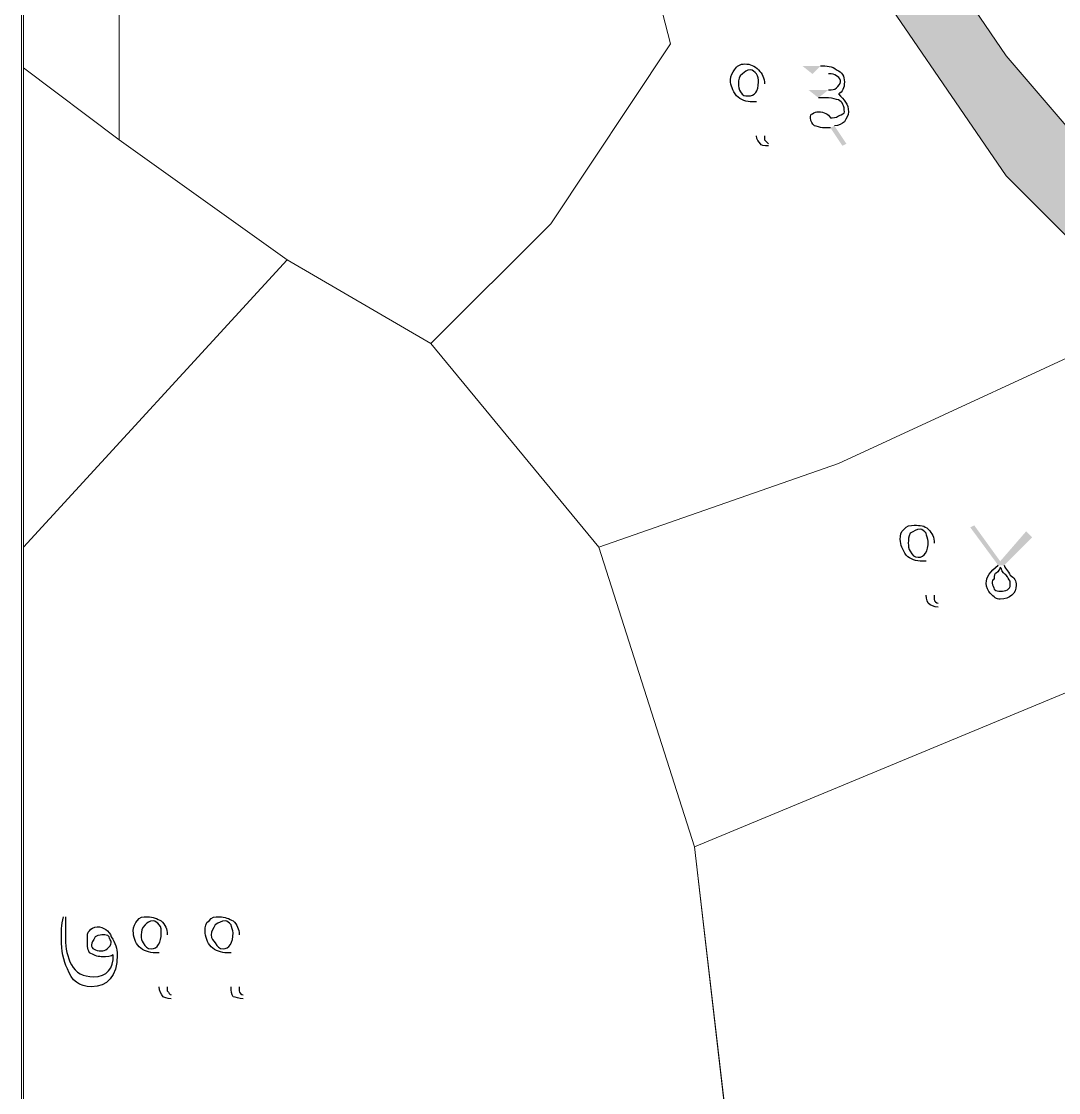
# Model space of a CAD drawing. Header units: metres. Extents: x 345912 to 349030, y 3061206 to 3061792.
# Drawn here: x 346742.03 to 346768.41, y 3061444.41 to 3061471.65 of the extents above; entities that cross this region are included whole.
import ezdxf

# ---------------------------------------------------------------- set-up
doc = ezdxf.new("R2010")
doc.units = ezdxf.units.M
doc.header["$MEASUREMENT"] = 0
doc.layers.add('PDF4_Geometry', color=7, linetype='Continuous')
doc.layers.add('PDF4_Solid Fills', color=7, linetype='Continuous')

msp = doc.modelspace()

# ---------------------------------------------------------------- hatches: boundary and pattern name
at = {"layer": 'PDF4_Solid Fills', "true_color": 0xc3c3c3, "transparency": 33554531}
h = msp.add_hatch(color=9, dxfattribs=at)
h.paths.add_polyline_path([(346861.86867, 3061355.56042), (346855.77267, 3061355.25562), (346854.85827, 3061364.39962), (346853.94387, 3061369.58122), (346859.73507, 3061370.80042), (346860.03987, 3061370.80042), (346860.95427, 3061365.61882), (346861.25907, 3061361.65642)], flags=0)
h.paths.add_polyline_path([(346864.00227, 3061332.39562), (346857.60147, 3061332.09083), (346856.68707, 3061342.14922), (346863.08787, 3061342.14922)], flags=0)
h.paths.add_polyline_path([(346838.09427, 3061366.83802), (346831.99827, 3061365.61882), (346831.08387, 3061365.31402), (346823.46387, 3061364.09482), (346814.01507, 3061362.26602), (346813.71028, 3061362.26602), (346791.45988, 3061357.99882), (346792.37427, 3061364.09482), (346811.27187, 3061367.75243), (346820.72067, 3061369.27642), (346829.55987, 3061371.10522), (346838.70387, 3061372.62922)], flags=0)
h.paths.add_polyline_path([(346867.65987, 3061372.32442), (346864.30707, 3061371.71482), (346864.30707, 3061372.01962), (346864.00227, 3061374.76282), (346867.35507, 3061375.37243)], flags=0)
h.paths.add_polyline_path([(346853.94387, 3061369.58122), (346845.71427, 3061368.05722), (346845.40947, 3061368.05722), (346845.10467, 3061368.05722), (346844.49507, 3061367.75243), (346838.09427, 3061366.83802), (346838.70387, 3061372.62922), (346849.06707, 3061374.76282), (346849.37187, 3061374.76282), (346849.67667, 3061375.06762), (346849.98147, 3061375.06762), (346850.28627, 3061375.06762), (346852.72467, 3061375.67722)], flags=0)
h.paths.add_polyline_path([(346859.73507, 3061370.80042), (346853.94387, 3061369.58122), (346852.72467, 3061375.67722), (346856.99187, 3061376.59162), (346858.82067, 3061376.89642), (346859.43027, 3061371.10522)], flags=0)
h.paths.add_polyline_path([(346864.00227, 3061374.76282), (346864.30707, 3061372.01962), (346864.30707, 3061371.71482), (346859.73507, 3061370.80042), (346859.43027, 3061371.10522), (346858.82067, 3061376.89642), (346860.95427, 3061377.20123), (346863.69747, 3061377.50603), (346863.69747, 3061376.89642)], flags=0)
h.paths.add_polyline_path([(346867.35507, 3061375.37243), (346864.00227, 3061374.76282), (346863.69747, 3061376.89642), (346863.69747, 3061377.50603), (346867.05027, 3061378.11562)], flags=0)
h.paths.add_polyline_path([(346956.05188, 3061317.15562), (346955.13748, 3061318.37482), (346952.39427, 3061320.81322), (346949.95587, 3061321.11802), (346943.85987, 3061323.25162), (346934.71587, 3061325.99482), (346928.01028, 3061327.51882), (346922.82867, 3061327.51882), (346919.78067, 3061327.21402), (346917.64707, 3061326.29962), (346909.41747, 3061322.03243), (346903.32147, 3061317.76522), (346901.18787, 3061317.15562), (346787.49747, 3061317.15562), (346787.19267, 3061318.37482), (346787.19267, 3061320.50842), (346788.10707, 3061333.91962), (346788.41187, 3061335.74842), (346788.41187, 3061342.14922), (346788.71668, 3061350.37882), (346789.63107, 3061357.08442), (346790.54547, 3061360.74202), (346790.54547, 3061366.22842), (346791.45988, 3061369.58122), (346794.50787, 3061379.03002), (346793.89827, 3061382.07802), (346793.59348, 3061382.99243), (346790.54547, 3061391.83162), (346787.19267, 3061402.80443), (346782.92547, 3061416.52042), (346782.92547, 3061419.87322), (346782.92547, 3061427.18843), (346780.18227, 3061437.55162), (346778.04867, 3061448.82923), (346775.30547, 3061457.36363), (346773.78147, 3061460.41162), (346770.73347, 3061464.06923), (346767.07587, 3061467.72682), (346763.11347, 3061473.51802), (346756.40787, 3061482.66203), (346754.88388, 3061486.31962), (346748.78787, 3061488.45322), (346744.82547, 3061489.36763), (346745.73987, 3061490.58682), (346754.57907, 3061487.84363), (346755.18867, 3061488.75802), (346754.57907, 3061494.24442), (346751.22627, 3061506.13162), (346747.56867, 3061512.83722), (346749.39748, 3061514.05643), (346753.35987, 3061506.43643), (346754.57907, 3061501.86442), (346756.71267, 3061492.72042), (346757.32227, 3061484.79563), (346760.37028, 3061481.13802), (346761.89427, 3061478.39483), (346767.07587, 3061470.77483), (346772.56227, 3061464.37402), (346775.00067, 3061461.02123), (346778.04867, 3061454.62042), (346780.18227, 3061447.00042), (346780.79187, 3061442.42843), (346784.44948, 3061428.10282), (346785.05907, 3061419.87322), (346785.36387, 3061417.13002), (346789.93587, 3061400.67083), (346795.11747, 3061386.04042), (346796.03187, 3061382.07802), (346795.42227, 3061375.67722), (346792.67907, 3061367.14282), (346792.37427, 3061364.09482), (346791.45988, 3061357.99882), (346791.15507, 3061353.73162), (346790.24067, 3061345.19722), (346789.93587, 3061333.61482), (346789.93587, 3061332.70042), (346789.63107, 3061331.48123), (346789.32628, 3061325.69002), (346789.02147, 3061321.42283), (346789.32628, 3061318.98443), (346789.63107, 3061317.15562), (346895.09187, 3061317.15562), (346896.00627, 3061317.46042), (346900.57827, 3061318.67962), (346905.45507, 3061320.81322), (346908.80787, 3061323.25162), (346916.12308, 3061327.21402), (346916.73267, 3061327.51882), (346917.64707, 3061327.82362), (346920.69507, 3061328.73802), (346927.70547, 3061328.73802), (346936.23988, 3061326.90923), (346946.29828, 3061324.16603), (346948.12707, 3061323.25162), (346949.04147, 3061322.94682), (346955.13748, 3061320.50842), (346957.57587, 3061318.37482), (346957.88067, 3061318.07002), (346958.49028, 3061317.15562)], flags=0)
h.paths.add_polyline_path([(346863.08787, 3061342.14922), (346856.68707, 3061342.14922), (346855.77267, 3061355.25562), (346861.86867, 3061355.56042), (346862.17347, 3061353.73162), (346862.78307, 3061343.97802)], flags=0)
h = msp.add_hatch(color=9, dxfattribs=at)
h.paths.add_polyline_path([(346861.86867, 3061355.56042), (346855.77267, 3061355.25562), (346854.85827, 3061364.39962), (346853.94387, 3061369.58122), (346859.73507, 3061370.80042), (346860.03987, 3061370.80042), (346860.95427, 3061365.61882), (346861.25907, 3061361.65642)], flags=0)
h.paths.add_polyline_path([(346864.00227, 3061332.39562), (346857.60147, 3061332.09083), (346856.68707, 3061342.14922), (346863.08787, 3061342.14922)], flags=0)
h.paths.add_polyline_path([(346838.09427, 3061366.83802), (346831.99827, 3061365.61882), (346831.08387, 3061365.31402), (346823.46387, 3061364.09482), (346814.01507, 3061362.26602), (346813.71028, 3061362.26602), (346791.45988, 3061357.99882), (346792.37427, 3061364.09482), (346811.27187, 3061367.75243), (346820.72067, 3061369.27642), (346829.55987, 3061371.10522), (346838.70387, 3061372.62922)], flags=0)
h.paths.add_polyline_path([(346867.65987, 3061372.32442), (346864.30707, 3061371.71482), (346864.30707, 3061372.01962), (346864.00227, 3061374.76282), (346867.35507, 3061375.37243)], flags=0)
h.paths.add_polyline_path([(346853.94387, 3061369.58122), (346845.71427, 3061368.05722), (346845.40947, 3061368.05722), (346845.10467, 3061368.05722), (346844.49507, 3061367.75243), (346838.09427, 3061366.83802), (346838.70387, 3061372.62922), (346849.06707, 3061374.76282), (346849.37187, 3061374.76282), (346849.67667, 3061375.06762), (346849.98147, 3061375.06762), (346850.28627, 3061375.06762), (346852.72467, 3061375.67722)], flags=0)
h.paths.add_polyline_path([(346859.73507, 3061370.80042), (346853.94387, 3061369.58122), (346852.72467, 3061375.67722), (346856.99187, 3061376.59162), (346858.82067, 3061376.89642), (346859.43027, 3061371.10522)], flags=0)
h.paths.add_polyline_path([(346864.00227, 3061374.76282), (346864.30707, 3061372.01962), (346864.30707, 3061371.71482), (346859.73507, 3061370.80042), (346859.43027, 3061371.10522), (346858.82067, 3061376.89642), (346860.95427, 3061377.20123), (346863.69747, 3061377.50603), (346863.69747, 3061376.89642)], flags=0)
h.paths.add_polyline_path([(346867.35507, 3061375.37243), (346864.00227, 3061374.76282), (346863.69747, 3061376.89642), (346863.69747, 3061377.50603), (346867.05027, 3061378.11562)], flags=0)
h.paths.add_polyline_path([(346956.05188, 3061317.15562), (346955.13748, 3061318.37482), (346952.39427, 3061320.81322), (346949.95587, 3061321.11802), (346943.85987, 3061323.25162), (346934.71587, 3061325.99482), (346928.01028, 3061327.51882), (346922.82867, 3061327.51882), (346919.78067, 3061327.21402), (346917.64707, 3061326.29962), (346909.41747, 3061322.03243), (346903.32147, 3061317.76522), (346901.18787, 3061317.15562), (346787.49747, 3061317.15562), (346787.19267, 3061318.37482), (346787.19267, 3061320.50842), (346788.10707, 3061333.91962), (346788.41187, 3061335.74842), (346788.41187, 3061342.14922), (346788.71668, 3061350.37882), (346789.63107, 3061357.08442), (346790.54547, 3061360.74202), (346790.54547, 3061366.22842), (346791.45988, 3061369.58122), (346794.50787, 3061379.03002), (346793.89827, 3061382.07802), (346793.59348, 3061382.99243), (346790.54547, 3061391.83162), (346787.19267, 3061402.80443), (346782.92547, 3061416.52042), (346782.92547, 3061419.87322), (346782.92547, 3061427.18843), (346780.18227, 3061437.55162), (346778.04867, 3061448.82923), (346775.30547, 3061457.36363), (346773.78147, 3061460.41162), (346770.73347, 3061464.06923), (346767.07587, 3061467.72682), (346763.11347, 3061473.51802), (346756.40787, 3061482.66203), (346754.88388, 3061486.31962), (346748.78787, 3061488.45322), (346744.82547, 3061489.36763), (346745.73987, 3061490.58682), (346754.57907, 3061487.84363), (346755.18867, 3061488.75802), (346754.57907, 3061494.24442), (346751.22627, 3061506.13162), (346747.56867, 3061512.83722), (346749.39748, 3061514.05643), (346753.35987, 3061506.43643), (346754.57907, 3061501.86442), (346756.71267, 3061492.72042), (346757.32227, 3061484.79563), (346760.37028, 3061481.13802), (346761.89427, 3061478.39483), (346767.07587, 3061470.77483), (346772.56227, 3061464.37402), (346775.00067, 3061461.02123), (346778.04867, 3061454.62042), (346780.18227, 3061447.00042), (346780.79187, 3061442.42843), (346784.44948, 3061428.10282), (346785.05907, 3061419.87322), (346785.36387, 3061417.13002), (346789.93587, 3061400.67083), (346795.11747, 3061386.04042), (346796.03187, 3061382.07802), (346795.42227, 3061375.67722), (346792.67907, 3061367.14282), (346792.37427, 3061364.09482), (346791.45988, 3061357.99882), (346791.15507, 3061353.73162), (346790.24067, 3061345.19722), (346789.93587, 3061333.61482), (346789.93587, 3061332.70042), (346789.63107, 3061331.48123), (346789.32628, 3061325.69002), (346789.02147, 3061321.42283), (346789.32628, 3061318.98443), (346789.63107, 3061317.15562), (346895.09187, 3061317.15562), (346896.00627, 3061317.46042), (346900.57827, 3061318.67962), (346905.45507, 3061320.81322), (346908.80787, 3061323.25162), (346916.12308, 3061327.21402), (346916.73267, 3061327.51882), (346917.64707, 3061327.82362), (346920.69507, 3061328.73802), (346927.70547, 3061328.73802), (346936.23988, 3061326.90923), (346946.29828, 3061324.16603), (346948.12707, 3061323.25162), (346949.04147, 3061322.94682), (346955.13748, 3061320.50842), (346957.57587, 3061318.37482), (346957.88067, 3061318.07002), (346958.49028, 3061317.15562)], flags=0)
h.paths.add_polyline_path([(346863.08787, 3061342.14922), (346856.68707, 3061342.14922), (346855.77267, 3061355.25562), (346861.86867, 3061355.56042), (346862.17347, 3061353.73162), (346862.78307, 3061343.97802)], flags=0)
at = {"layer": 'PDF4_Solid Fills', "transparency": 33554559}
h = msp.add_hatch(color=256, dxfattribs=at)
h.paths.add_polyline_path([(346760.92908, 3061470.06363), (346760.92908, 3061468.74283)], flags=0)
h.paths.add_polyline_path([(346761.03068, 3061468.53963), (346761.03068, 3061468.48883)], flags=0)
h.paths.add_polyline_path([(346762.14828, 3061470.31763), (346761.89428, 3061470.52083), (346762.35148, 3061470.52083)], flags=0)
h.paths.add_polyline_path([(346762.70708, 3061468.99683), (346763.01188, 3061468.53963), (346762.91028, 3061468.48883), (346762.60548, 3061468.94603)], flags=0)
h.paths.add_polyline_path([(346762.30068, 3061469.70803), (346762.04668, 3061469.91123), (346762.55468, 3061469.91123)], flags=0)
h = msp.add_hatch(color=256, dxfattribs=at)
h.paths.add_polyline_path([(346765.24708, 3061458.37963), (346765.24708, 3061457.05883)], flags=0)
h.paths.add_polyline_path([(346765.34868, 3061456.85563), (346765.34868, 3061456.75403)], flags=0)
h.paths.add_polyline_path([(346766.87268, 3061457.82083), (346766.16148, 3061458.78603), (346766.26308, 3061458.83683), (346766.92348, 3061457.92243), (346767.58388, 3061458.68443), (346767.73628, 3061458.53203), (346767.02508, 3061457.82083)], flags=0)
h = msp.add_hatch(color=256, dxfattribs=at)
h.paths.add_polyline_path([(346743.09828, 3061448.88004), (346743.14908, 3061448.88004)], flags=0)
h.paths.add_polyline_path([(346744.36828, 3061447.91484), (346744.36828, 3061447.91484)], flags=0)
h.paths.add_polyline_path([(346745.73988, 3061448.42284), (346745.73988, 3061447.10204)], flags=0)
h.paths.add_polyline_path([(346745.84148, 3061446.89884), (346745.84148, 3061446.79724)], flags=0)
h.paths.add_polyline_path([(346747.56868, 3061448.42284), (346747.56868, 3061447.10204)], flags=0)
h.paths.add_polyline_path([(346747.67028, 3061446.89884), (346747.67028, 3061446.79724)], flags=0)

# ---------------------------------------------------------------- linework, layer by layer
at = {"layer": 'PDF4_Geometry', "lineweight": 13}
msp.add_lwpolyline([(346742.03148, 3061540.87883), (346969.86948, 3061540.87883), (346969.86948, 3061317.05403), (346742.03148, 3061317.05403)], close=True, dxfattribs=at)
at = {"layer": 'PDF4_Geometry', "lineweight": 9}
for points in [[(346772.56227, 3061464.37403), (346767.07588, 3061470.77484), (346761.89428, 3061478.39484), (346760.37028, 3061481.13803), (346757.32228, 3061484.79564), (346756.71268, 3061492.72043), (346754.57908, 3061501.86443), (346753.35988, 3061506.43643), (346749.39748, 3061514.05643), (346777.43907, 3061525.33403), (346774.69587, 3061509.17963), (346771.03828, 3061496.07323), (346770.42868, 3061490.28204), (346774.39108, 3061480.22363), (346776.21988, 3061477.78523), (346778.04867, 3061470.47003)], [(346772.56227, 3061464.37403), (346767.07588, 3061470.77484), (346761.89428, 3061478.39484), (346760.37028, 3061481.13803), (346757.32228, 3061484.79564), (346756.71268, 3061492.72043), (346754.57908, 3061501.86443), (346753.35988, 3061506.43643), (346749.39748, 3061514.05643), (346777.43907, 3061525.33403), (346774.69587, 3061509.17963), (346771.03828, 3061496.07323), (346770.42868, 3061490.28204), (346774.39108, 3061480.22363), (346776.21988, 3061477.78523), (346778.04867, 3061470.47003)], [(346756.10308, 3061480.52844), (346758.54148, 3061471.07963), (346755.49348, 3061466.50764), (346752.44548, 3061463.45963), (346748.78788, 3061465.59323), (346744.52068, 3061468.64124), (346744.52068, 3061484.79564), (346744.82548, 3061485.10043), (346747.26388, 3061484.79564), (346753.35988, 3061484.49083)], [(346756.10308, 3061480.52844), (346758.54148, 3061471.07963), (346755.49348, 3061466.50764), (346752.44548, 3061463.45963), (346748.78788, 3061465.59323), (346744.52068, 3061468.64124), (346744.52068, 3061484.79564), (346744.82548, 3061485.10043), (346747.26388, 3061484.79564), (346753.35988, 3061484.49083)], [(346744.52068, 3061484.79564), (346744.52068, 3061468.64124), (346742.08228, 3061470.47003), (346742.08228, 3061484.79564), (346743.91108, 3061484.18603)], [(346744.52068, 3061484.79564), (346744.52068, 3061468.64124), (346742.08228, 3061470.47003), (346742.08228, 3061484.79564), (346743.91108, 3061484.18603)], [(346770.73348, 3061464.06923), (346762.80868, 3061460.41163), (346756.71268, 3061458.27803), (346752.44548, 3061463.45963), (346755.49348, 3061466.50764), (346758.54148, 3061471.07963), (346756.10308, 3061480.52844), (346756.40788, 3061482.66204), (346763.11348, 3061473.51803), (346767.07588, 3061467.72683)], [(346770.73348, 3061464.06923), (346762.80868, 3061460.41163), (346756.71268, 3061458.27803), (346752.44548, 3061463.45963), (346755.49348, 3061466.50764), (346758.54148, 3061471.07963), (346756.10308, 3061480.52844), (346756.40788, 3061482.66204), (346763.11348, 3061473.51803), (346767.07588, 3061467.72683)], [(346742.08228, 3061470.47003), (346744.52068, 3061468.64124), (346748.78788, 3061465.59323), (346742.08228, 3061458.27803)], [(346742.08228, 3061470.47003), (346744.52068, 3061468.64124), (346748.78788, 3061465.59323), (346742.08228, 3061458.27803)], [(346752.44548, 3061463.45963), (346756.71268, 3061458.27803), (346759.15108, 3061450.65803), (346760.06548, 3061442.73323), (346742.08228, 3061435.41803), (346742.08228, 3061458.27803), (346748.78788, 3061465.59323)], [(346752.44548, 3061463.45963), (346756.71268, 3061458.27803), (346759.15108, 3061450.65803), (346760.06548, 3061442.73323), (346742.08228, 3061435.41803), (346742.08228, 3061458.27803), (346748.78788, 3061465.59323)], [(346775.30547, 3061457.36363), (346759.15108, 3061450.65803), (346756.71268, 3061458.27803), (346762.80868, 3061460.41163), (346770.73348, 3061464.06923), (346773.78148, 3061460.41163)], [(346775.30547, 3061457.36363), (346759.15108, 3061450.65803), (346756.71268, 3061458.27803), (346762.80868, 3061460.41163), (346770.73348, 3061464.06923), (346773.78148, 3061460.41163)], [(346782.92547, 3061419.87322), (346771.34308, 3061417.73963), (346767.38068, 3061416.52042), (346764.02788, 3061416.21564), (346764.02788, 3061417.43483), (346762.19908, 3061424.44523), (346759.15108, 3061450.65803), (346775.30547, 3061457.36363), (346778.04867, 3061448.82923), (346780.18227, 3061437.55163), (346782.92547, 3061427.18844)], [(346782.92547, 3061419.87322), (346771.34308, 3061417.73963), (346767.38068, 3061416.52042), (346764.02788, 3061416.21564), (346764.02788, 3061417.43483), (346762.19908, 3061424.44523), (346759.15108, 3061450.65803), (346775.30547, 3061457.36363), (346778.04867, 3061448.82923), (346780.18227, 3061437.55163), (346782.92547, 3061427.18844)]]:
    msp.add_lwpolyline(points, close=True, dxfattribs=at)
for points in [[(346780.18227, 3061437.55162), (346778.04867, 3061448.82923), (346775.30547, 3061457.36363), (346773.78147, 3061460.41162), (346770.73347, 3061464.06923), (346767.07587, 3061467.72682), (346763.11347, 3061473.51802), (346756.40787, 3061482.66203), (346754.88388, 3061486.31962), (346748.78787, 3061488.45322), (346744.82547, 3061489.36763), (346745.73987, 3061490.58682), (346754.57907, 3061487.84363), (346755.18867, 3061488.75802), (346754.57907, 3061494.24442), (346751.22627, 3061506.13162)], [(346780.18227, 3061437.55162), (346778.04867, 3061448.82923), (346775.30547, 3061457.36363), (346773.78147, 3061460.41162), (346770.73347, 3061464.06923), (346767.07587, 3061467.72682), (346763.11347, 3061473.51802), (346756.40787, 3061482.66203), (346754.88388, 3061486.31962), (346748.78787, 3061488.45322), (346744.82547, 3061489.36763), (346745.73987, 3061490.58682), (346754.57907, 3061487.84363), (346755.18867, 3061488.75802), (346754.57907, 3061494.24442), (346751.22627, 3061506.13162)], [(346754.57907, 3061501.86442), (346756.71267, 3061492.72042), (346757.32227, 3061484.79563), (346760.37028, 3061481.13802), (346761.89427, 3061478.39483), (346767.07587, 3061470.77483), (346772.56227, 3061464.37402), (346775.00067, 3061461.02123), (346778.04867, 3061454.62042), (346780.18227, 3061447.00042), (346780.79187, 3061442.42843)], [(346754.57907, 3061501.86442), (346756.71267, 3061492.72042), (346757.32227, 3061484.79563), (346760.37028, 3061481.13802), (346761.89427, 3061478.39483), (346767.07587, 3061470.77483), (346772.56227, 3061464.37402), (346775.00067, 3061461.02123), (346778.04867, 3061454.62042), (346780.18227, 3061447.00042), (346780.79187, 3061442.42843)]]:
    msp.add_lwpolyline(points, dxfattribs=at)
at = {"layer": 'PDF4_Geometry', "lineweight": 25}
for points in [[(346760.16708, 3061470.41923), (346760.21788, 3061470.52083), (346760.31948, 3061470.57163), (346760.42108, 3061470.57163)], [(346760.42108, 3061470.57163), (346760.57348, 3061470.57163), (346760.67508, 3061470.52083), (346760.77668, 3061470.41923)], [(346760.06548, 3061470.16523), (346760.06548, 3061470.26683), (346760.11628, 3061470.36843), (346760.16708, 3061470.41923)], [(346760.37028, 3061470.31763), (346760.26868, 3061470.26683), (346760.26868, 3061470.16523), (346760.26868, 3061470.06363)], [(346760.57348, 3061470.41923), (346760.47188, 3061470.41923), (346760.42108, 3061470.36843), (346760.37028, 3061470.31763)], [(346760.72588, 3061470.31763), (346760.67508, 3061470.36843), (346760.62428, 3061470.41923), (346760.57348, 3061470.41923)], [(346760.77668, 3061470.11443), (346760.77668, 3061470.16523), (346760.77668, 3061470.26683), (346760.72588, 3061470.31763)], [(346760.77668, 3061470.41923), (346760.87828, 3061470.31763), (346760.92908, 3061470.21603), (346760.92908, 3061470.06363)], [(346762.35148, 3061470.52083), (346762.50388, 3061470.52083), (346762.65628, 3061470.52083), (346762.75788, 3061470.41923)], [(346762.75788, 3061470.26683), (346762.70708, 3061470.31763), (346762.65628, 3061470.31763), (346762.55468, 3061470.31763)], [(346762.75788, 3061470.41923), (346762.91028, 3061470.36843), (346762.96108, 3061470.26683), (346762.96108, 3061470.11443)], [(346762.85948, 3061470.11443), (346762.85948, 3061470.16523), (346762.85948, 3061470.21603), (346762.75788, 3061470.26683)], [(346760.21788, 3061469.75883), (346760.11628, 3061469.91123), (346760.06548, 3061470.01283), (346760.06548, 3061470.16523)], [(346760.26868, 3061470.06363), (346760.26868, 3061470.01283), (346760.26868, 3061469.91123), (346760.31948, 3061469.86043)], [(346760.52268, 3061469.75883), (346760.67508, 3061469.75883), (346760.77668, 3061469.86043), (346760.77668, 3061470.11443)], [(346762.75788, 3061469.96203), (346762.80868, 3061470.01283), (346762.85948, 3061470.06363), (346762.85948, 3061470.11443)], [(346762.96108, 3061470.11443), (346762.96108, 3061469.96203), (346762.91028, 3061469.86043), (346762.80868, 3061469.80963)], [(346760.62428, 3061469.60643), (346760.47188, 3061469.60643), (346760.31948, 3061469.65723), (346760.21788, 3061469.75883)], [(346760.31948, 3061469.86043), (346760.37028, 3061469.75883), (346760.42108, 3061469.75883), (346760.52268, 3061469.75883)], [(346762.55468, 3061469.91123), (346762.65628, 3061469.91123), (346762.70708, 3061469.91123), (346762.75788, 3061469.96203)], [(346762.80868, 3061469.80963), (346762.96108, 3061469.65723), (346763.06268, 3061469.55563), (346763.06268, 3061469.35243)], [(346760.72588, 3061469.60643), (346760.67508, 3061469.60643), (346760.62428, 3061469.60643), (346760.62428, 3061469.60643)], [(346762.40228, 3061469.70803), (346762.35148, 3061469.70803), (346762.35148, 3061469.70803), (346762.30068, 3061469.70803)], [(346762.55468, 3061469.70803), (346762.50388, 3061469.70803), (346762.45308, 3061469.70803), (346762.40228, 3061469.70803)], [(346762.80868, 3061469.65723), (346762.75788, 3061469.65723), (346762.65628, 3061469.70803), (346762.55468, 3061469.70803)], [(346762.96108, 3061469.35243), (346762.96108, 3061469.50483), (346762.91028, 3061469.60643), (346762.80868, 3061469.65723)], [(346762.09748, 3061469.20003), (346762.09748, 3061469.25083), (346762.09748, 3061469.30163), (346762.14828, 3061469.30163)], [(346762.19908, 3061468.99683), (346762.14828, 3061469.04763), (346762.09748, 3061469.09843), (346762.09748, 3061469.20003)], [(346762.14828, 3061469.30163), (346762.19908, 3061469.35243), (346762.24988, 3061469.35243), (346762.30068, 3061469.35243)], [(346762.30068, 3061469.35243), (346762.45308, 3061469.35243), (346762.55468, 3061469.30163), (346762.60548, 3061469.20003)], [(346762.60548, 3061469.20003), (346762.65628, 3061469.20003), (346762.75788, 3061469.20003), (346762.80868, 3061469.25083)], [(346762.80868, 3061469.25083), (346762.91028, 3061469.30163), (346762.96108, 3061469.30163), (346762.96108, 3061469.35243)], [(346763.06268, 3061469.35243), (346763.06268, 3061469.25083), (346763.01188, 3061469.20003), (346762.96108, 3061469.09843)], [(346762.40228, 3061468.94603), (346762.35148, 3061468.94603), (346762.24988, 3061468.99683), (346762.19908, 3061468.99683)], [(346762.60548, 3061468.94603), (346762.55468, 3061468.94603), (346762.50388, 3061468.94603), (346762.40228, 3061468.94603)], [(346762.96108, 3061469.09843), (346762.91028, 3061469.04763), (346762.80868, 3061468.99683), (346762.70708, 3061468.99683)], [(346760.82748, 3061468.53963), (346760.77668, 3061468.59043), (346760.72588, 3061468.64123), (346760.72588, 3061468.74283)], [(346760.92908, 3061468.74283), (346760.92908, 3061468.69203), (346760.92908, 3061468.64123), (346760.92908, 3061468.64123)], [(346760.92908, 3061468.64123), (346760.97988, 3061468.59043), (346760.97988, 3061468.59043), (346761.03068, 3061468.53963)], [(346761.03068, 3061468.48883), (346760.92908, 3061468.48883), (346760.82748, 3061468.48883), (346760.82748, 3061468.53963)], [(346764.48508, 3061458.73523), (346764.53588, 3061458.83683), (346764.63748, 3061458.83683), (346764.73908, 3061458.83683)], [(346764.73908, 3061458.83683), (346764.89148, 3061458.83683), (346764.99308, 3061458.83683), (346765.09468, 3061458.73523)], [(346764.38348, 3061458.48123), (346764.38348, 3061458.58283), (346764.38348, 3061458.68443), (346764.48508, 3061458.73523)], [(346764.63748, 3061458.63363), (346764.58668, 3061458.53203), (346764.58668, 3061458.48123), (346764.58668, 3061458.37963)], [(346764.89148, 3061458.73523), (346764.78988, 3061458.73523), (346764.73908, 3061458.68443), (346764.63748, 3061458.63363)], [(346765.04388, 3061458.63363), (346764.99308, 3061458.68443), (346764.94228, 3061458.73523), (346764.89148, 3061458.73523)], [(346765.09468, 3061458.43043), (346765.09468, 3061458.48123), (346765.04388, 3061458.58283), (346765.04388, 3061458.63363)], [(346765.09468, 3061458.73523), (346765.19628, 3061458.63363), (346765.24708, 3061458.53203), (346765.24708, 3061458.37963)], [(346764.53588, 3061458.07483), (346764.43428, 3061458.22723), (346764.38348, 3061458.32883), (346764.38348, 3061458.48123)], [(346764.58668, 3061458.37963), (346764.58668, 3061458.32883), (346764.58668, 3061458.22723), (346764.63748, 3061458.17643)], [(346764.84068, 3061458.02403), (346764.99308, 3061458.02403), (346765.09468, 3061458.17643), (346765.09468, 3061458.43043)], [(346764.94228, 3061457.92243), (346764.78988, 3061457.92243), (346764.63748, 3061457.97323), (346764.53588, 3061458.07483)], [(346764.63748, 3061458.17643), (346764.68828, 3061458.07483), (346764.73908, 3061458.02403), (346764.84068, 3061458.02403)], [(346765.04388, 3061457.92243), (346764.99308, 3061457.92243), (346764.94228, 3061457.92243), (346764.94228, 3061457.92243)], [(346766.56788, 3061457.36363), (346766.56788, 3061457.51603), (346766.66948, 3061457.66843), (346766.87268, 3061457.82083)], [(346766.92348, 3061457.77003), (346766.92348, 3061457.71923), (346766.87268, 3061457.66843), (346766.82188, 3061457.61763)], [(346766.97428, 3061457.66843), (346766.97428, 3061457.66843), (346766.97428, 3061457.71923), (346766.92348, 3061457.77003)], [(346767.02508, 3061457.82083), (346767.02508, 3061457.77003), (346767.12668, 3061457.66843), (346767.17748, 3061457.56683)], [(346766.77108, 3061457.46523), (346766.72028, 3061457.46523), (346766.72028, 3061457.41443), (346766.72028, 3061457.36363)], [(346766.82188, 3061457.61763), (346766.77108, 3061457.61763), (346766.77108, 3061457.56683), (346766.77108, 3061457.46523)], [(346767.07588, 3061457.56683), (346767.07588, 3061457.56683), (346767.02508, 3061457.61763), (346766.97428, 3061457.66843)], [(346767.17748, 3061457.41443), (346767.12668, 3061457.46523), (346767.12668, 3061457.51603), (346767.07588, 3061457.56683)], [(346767.17748, 3061457.56683), (346767.27908, 3061457.51603), (346767.32988, 3061457.41443), (346767.32988, 3061457.31283)], [(346766.66948, 3061457.10963), (346766.61868, 3061457.16043), (346766.56788, 3061457.26203), (346766.56788, 3061457.36363)], [(346766.72028, 3061457.36363), (346766.72028, 3061457.31283), (346766.77108, 3061457.26203), (346766.77108, 3061457.21123)], [(346766.77108, 3061457.21123), (346766.82188, 3061457.16043), (346766.87268, 3061457.16043), (346766.92348, 3061457.16043)], [(346766.92348, 3061457.16043), (346767.07588, 3061457.16043), (346767.17748, 3061457.21123), (346767.17748, 3061457.31283)], [(346767.32988, 3061457.31283), (346767.32988, 3061457.10963), (346767.17748, 3061456.95723), (346766.92348, 3061456.95723)], [(346767.17748, 3061457.31283), (346767.17748, 3061457.36363), (346767.17748, 3061457.36363), (346767.17748, 3061457.41443)], [(346765.09468, 3061456.85563), (346765.09468, 3061456.85563), (346765.04388, 3061456.95723), (346765.04388, 3061457.05883)], [(346765.24708, 3061457.05883), (346765.24708, 3061457.00803), (346765.24708, 3061456.95723), (346765.24708, 3061456.95723)], [(346765.24708, 3061456.95723), (346765.24708, 3061456.90643), (346765.29788, 3061456.85563), (346765.34868, 3061456.85563)], [(346766.92348, 3061456.95723), (346766.82188, 3061456.95723), (346766.77108, 3061457.00803), (346766.66948, 3061457.10963)], [(346765.34868, 3061456.75403), (346765.24708, 3061456.75403), (346765.14548, 3061456.80483), (346765.09468, 3061456.85563)], [(346743.04748, 3061448.32124), (346743.04748, 3061448.47364), (346743.04748, 3061448.67684), (346743.09828, 3061448.88004)], [(346743.14908, 3061448.88004), (346743.14908, 3061448.82924), (346743.14908, 3061448.72764), (346743.14908, 3061448.62604)], [(346744.87628, 3061448.52444), (346744.87628, 3061448.62604), (346744.92708, 3061448.72764), (346744.97788, 3061448.77844)], [(346744.97788, 3061448.77844), (346745.02868, 3061448.88004), (346745.13028, 3061448.88004), (346745.23188, 3061448.88004)], [(346745.38428, 3061448.77844), (346745.28268, 3061448.77844), (346745.23188, 3061448.72764), (346745.18108, 3061448.67684)], [(346745.23188, 3061448.88004), (346745.38428, 3061448.88004), (346745.48588, 3061448.82924), (346745.58748, 3061448.77844)], [(346745.53668, 3061448.67684), (346745.48588, 3061448.72764), (346745.43508, 3061448.77844), (346745.38428, 3061448.77844)], [(346745.58748, 3061448.77844), (346745.68908, 3061448.67684), (346745.73988, 3061448.57524), (346745.73988, 3061448.42284)], [(346746.70508, 3061448.52444), (346746.70508, 3061448.62604), (346746.70508, 3061448.72764), (346746.80668, 3061448.77844)], [(346746.80668, 3061448.77844), (346746.85748, 3061448.88004), (346746.95908, 3061448.88004), (346747.06068, 3061448.88004)], [(346747.21308, 3061448.77844), (346747.11148, 3061448.77844), (346747.06068, 3061448.72764), (346746.95908, 3061448.67684)], [(346747.06068, 3061448.88004), (346747.21308, 3061448.88004), (346747.31468, 3061448.82924), (346747.41628, 3061448.77844)], [(346747.36548, 3061448.67684), (346747.31468, 3061448.72764), (346747.26388, 3061448.77844), (346747.21308, 3061448.77844)], [(346747.41628, 3061448.77844), (346747.51788, 3061448.67684), (346747.56868, 3061448.57524), (346747.56868, 3061448.42284)], [(346743.14908, 3061448.62604), (346743.14908, 3061448.47364), (346743.14908, 3061448.37204), (346743.14908, 3061448.32124)], [(346743.70788, 3061448.32124), (346743.70788, 3061448.42284), (346743.70788, 3061448.47364), (346743.75868, 3061448.52444)], [(346743.75868, 3061448.52444), (346743.80948, 3061448.57524), (346743.86028, 3061448.62604), (346743.96188, 3061448.62604)], [(346743.96188, 3061448.62604), (346744.11428, 3061448.62604), (346744.26668, 3061448.52444), (346744.31748, 3061448.37204)], [(346745.02868, 3061448.11804), (346744.92708, 3061448.21964), (346744.87628, 3061448.37204), (346744.87628, 3061448.52444)], [(346745.18108, 3061448.67684), (346745.07948, 3061448.57524), (346745.07948, 3061448.52444), (346745.07948, 3061448.42284)], [(346745.33348, 3061448.06724), (346745.48588, 3061448.06724), (346745.58748, 3061448.21964), (346745.58748, 3061448.47364)], [(346745.58748, 3061448.47364), (346745.58748, 3061448.52444), (346745.58748, 3061448.62604), (346745.53668, 3061448.67684)], [(346746.85748, 3061448.11804), (346746.75588, 3061448.21964), (346746.70508, 3061448.37204), (346746.70508, 3061448.52444)], [(346746.95908, 3061448.67684), (346746.90828, 3061448.57524), (346746.85748, 3061448.52444), (346746.85748, 3061448.42284)], [(346747.16228, 3061448.06724), (346747.31468, 3061448.06724), (346747.41628, 3061448.21964), (346747.41628, 3061448.47364)], [(346747.41628, 3061448.47364), (346747.41628, 3061448.52444), (346747.36548, 3061448.62604), (346747.36548, 3061448.67684)], [(346743.19988, 3061447.55924), (346743.09828, 3061447.76244), (346743.04748, 3061448.01644), (346743.04748, 3061448.32124)], [(346743.14908, 3061448.32124), (346743.14908, 3061448.06724), (346743.19988, 3061447.86404), (346743.30148, 3061447.66084)], [(346743.75868, 3061447.96564), (346743.70788, 3061448.06724), (346743.70788, 3061448.16884), (346743.70788, 3061448.32124)], [(346743.91108, 3061448.37204), (346743.86028, 3061448.27044), (346743.80948, 3061448.21964), (346743.80948, 3061448.16884)], [(346744.11428, 3061448.42284), (346744.06348, 3061448.42284), (346744.01268, 3061448.42284), (346743.91108, 3061448.37204)], [(346744.26668, 3061448.37204), (346744.21588, 3061448.42284), (346744.16508, 3061448.42284), (346744.11428, 3061448.42284)], [(346744.21588, 3061448.06724), (346744.26668, 3061448.11804), (346744.31748, 3061448.16884), (346744.31748, 3061448.21964)], [(346744.31748, 3061448.21964), (346744.31748, 3061448.27044), (346744.26668, 3061448.32124), (346744.26668, 3061448.37204)], [(346744.31748, 3061448.37204), (346744.41908, 3061448.21964), (346744.46988, 3061448.06724), (346744.46988, 3061447.91484)], [(346745.07948, 3061448.42284), (346745.07948, 3061448.32124), (346745.07948, 3061448.27044), (346745.13028, 3061448.21964)], [(346745.13028, 3061448.21964), (346745.18108, 3061448.11804), (346745.23188, 3061448.06724), (346745.33348, 3061448.06724)], [(346746.85748, 3061448.42284), (346746.85748, 3061448.32124), (346746.90828, 3061448.27044), (346746.95908, 3061448.21964)], [(346746.95908, 3061448.21964), (346747.00988, 3061448.11804), (346747.06068, 3061448.06724), (346747.16228, 3061448.06724)], [(346744.06348, 3061447.86404), (346743.96188, 3061447.86404), (346743.86028, 3061447.91484), (346743.75868, 3061447.96564)], [(346743.80948, 3061448.16884), (346743.80948, 3061448.06724), (346743.91108, 3061448.01644), (346744.06348, 3061448.01644)], [(346744.06348, 3061448.01644), (346744.11428, 3061448.01644), (346744.16508, 3061448.01644), (346744.21588, 3061448.06724)], [(346745.43508, 3061447.96564), (346745.28268, 3061447.96564), (346745.13028, 3061448.01644), (346745.02868, 3061448.11804)], [(346745.53668, 3061447.96564), (346745.48588, 3061447.96564), (346745.48588, 3061447.96564), (346745.43508, 3061447.96564)], [(346747.26388, 3061447.96564), (346747.11148, 3061447.96564), (346746.95908, 3061448.01644), (346746.85748, 3061448.11804)], [(346747.36548, 3061447.96564), (346747.31468, 3061447.96564), (346747.26388, 3061447.96564), (346747.26388, 3061447.96564)], [(346743.30148, 3061447.66084), (346743.40308, 3061447.45764), (346743.60628, 3061447.35604), (346743.86028, 3061447.35604)], [(346744.46988, 3061447.91484), (346744.46988, 3061447.35604), (346744.21588, 3061447.10204), (346743.80948, 3061447.10204)], [(346743.86028, 3061447.35604), (346744.21588, 3061447.35604), (346744.36828, 3061447.55924), (346744.36828, 3061447.91484)], [(346744.36828, 3061447.91484), (346744.31748, 3061447.86404), (346744.21588, 3061447.86404), (346744.06348, 3061447.86404)], [(346743.80948, 3061447.10204), (346743.50468, 3061447.10204), (346743.30148, 3061447.25444), (346743.19988, 3061447.55924)], [(346745.63828, 3061446.84804), (346745.58748, 3061446.89884), (346745.53668, 3061447.00044), (346745.53668, 3061447.10204)], [(346745.84148, 3061446.79724), (346745.73988, 3061446.79724), (346745.63828, 3061446.84804), (346745.63828, 3061446.84804)], [(346745.73988, 3061447.10204), (346745.73988, 3061447.05124), (346745.73988, 3061447.00044), (346745.73988, 3061447.00044)], [(346745.73988, 3061447.00044), (346745.79068, 3061446.94964), (346745.79068, 3061446.89884), (346745.84148, 3061446.89884)], [(346747.41628, 3061446.84804), (346747.36548, 3061446.89884), (346747.36548, 3061447.00044), (346747.36548, 3061447.10204)], [(346747.67028, 3061446.79724), (346747.56868, 3061446.79724), (346747.46708, 3061446.84804), (346747.41628, 3061446.84804)], [(346747.56868, 3061447.10204), (346747.56868, 3061447.05124), (346747.56868, 3061447.00044), (346747.56868, 3061447.00044)], [(346747.56868, 3061447.00044), (346747.56868, 3061446.94964), (346747.61948, 3061446.89884), (346747.67028, 3061446.89884)]]:
    msp.add_open_spline(points, degree=3, dxfattribs=at)

doc.saveas('drawing.dxf')
